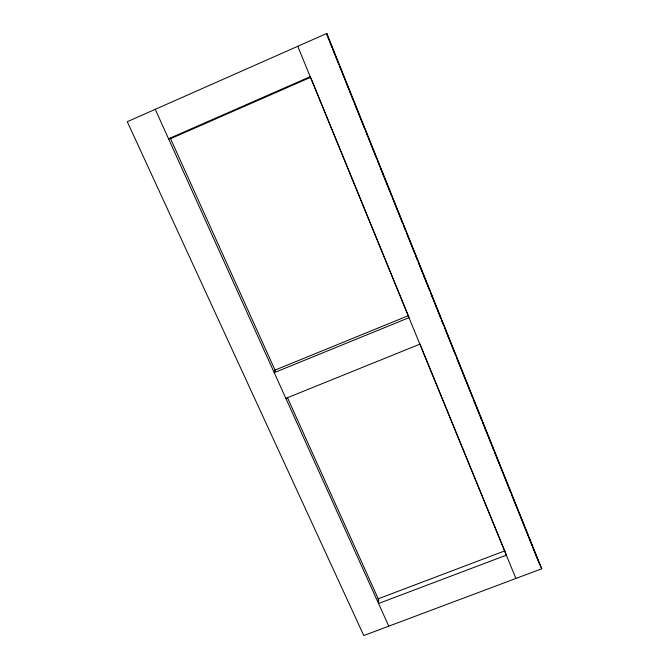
<?xml version="1.0" encoding="UTF-8"?>
<svg xmlns="http://www.w3.org/2000/svg" width="669" height="669" viewBox="0 0 669 669"><rect width="100%" height="100%" fill="white"/><g stroke="black" fill="none" stroke-linecap="round" stroke-linejoin="round"><path stroke-width="1" d="M326.798 33.45L127.277 121.708L363.785 635.55L541.723 568.767L326.798 33.45L327.266 35.725M408.333 315.693L275.009 370.091L274.231 372.65L409.002 317.691L408.55 316.362M285.855 398.364L419.856 344.175M170.311 138.132L275.486 371.136M287.503 397.762L378.93 600.336M155.25 109.331L388.789 626.167M538.219 560.906L541.723 568.767M311.001 78.223L408.433 315.952M419.923 343.975L504.677 550.779M297.755 46.295L515.883 578.459M328.044 37.665L329.215 40.575M329.993 42.507L331.941 47.357M332.719 49.297L338.556 63.831M339.334 65.771L341.282 70.613M342.06 72.553L344.008 77.403M344.786 79.335L353.349 100.659M354.127 102.6L364.63 128.766M366.186 132.638L367.356 135.548M368.134 137.488L370.082 142.33M370.86 144.27L376.697 158.812M377.475 160.744L379.423 165.594M380.201 167.534L391.49 195.641M392.268 197.572L402.771 223.739M403.558 225.679L405.498 230.529M406.275 232.469L408.224 237.311M409.002 239.251L414.839 253.785M415.616 255.725L417.565 260.567M418.342 262.507L429.632 290.614M430.41 292.554L440.921 318.72M441.699 320.66L443.639 325.502M444.417 327.442L455.706 355.548M456.484 357.489L472.439 397.219M473.226 399.159L479.063 413.701M479.84 415.633L481.789 420.483M482.566 422.423L493.847 450.53M494.625 452.461L510.589 492.2M511.367 494.14L517.204 508.674M517.982 510.614L519.93 515.456M520.708 517.396L531.989 545.503M532.775 547.443L537.834 560.037M327.041 34.604L539.758 564.36M310.207 76.676L168.555 138.784L170.578 138.709L310.633 77.32L310.207 76.676M504.727 550.896L378.236 598.797L378.554 603.505L506.341 555.178L504.727 550.896"/></g></svg>
